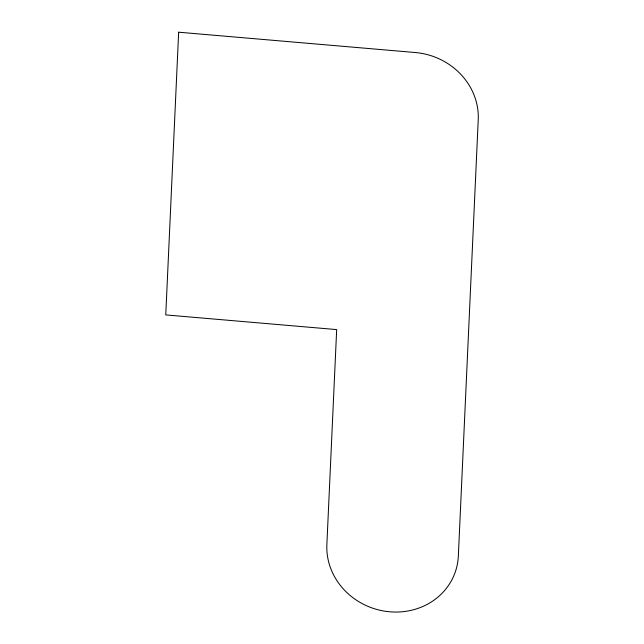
<?xml version="1.0" encoding="UTF-8"?>
<svg xmlns="http://www.w3.org/2000/svg" width="644" height="644" viewBox="0 0 644 644"><rect width="100%" height="100%" fill="white"/><g stroke="black" fill="none" stroke-linecap="round" stroke-linejoin="round"><path stroke-width="0.97" d="M178.654 32.2L165.758 314.908L336.675 329.591L326.862 544.695A66.308 61.172 18.7 0 0 389.797 611.8A66.308 61.172 18.7 0 0 458.343 555.989L478.242 119.631A66.308 61.172 18.7 0 0 415.308 52.526L178.654 32.2"/></g></svg>
